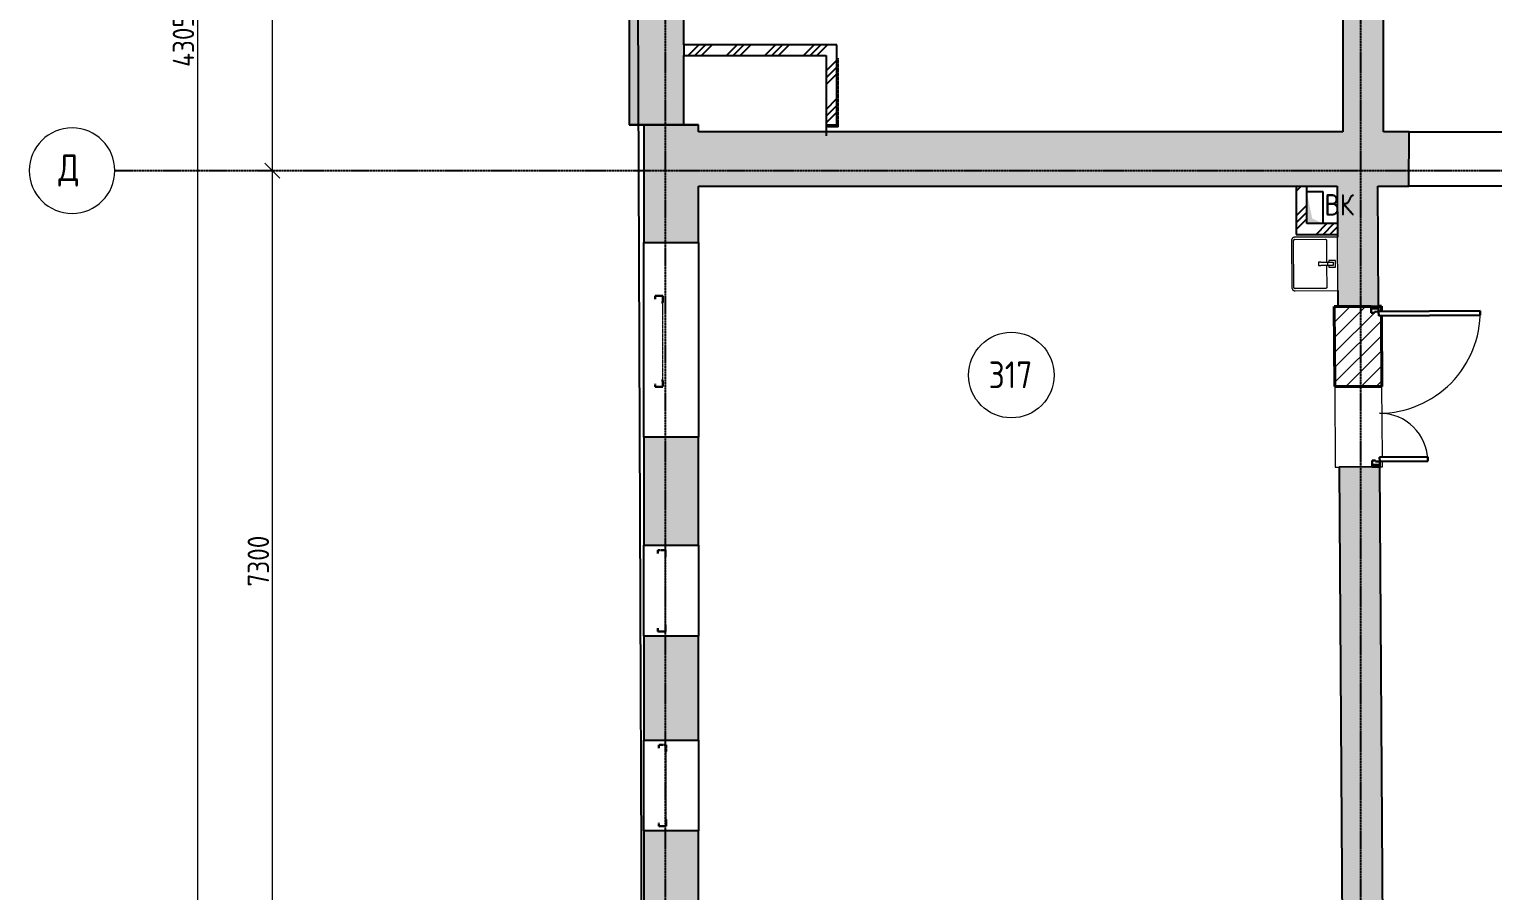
# Model space of a CAD drawing. Header units: millimetres. Extents: x -99936 to 523262, y -63190 to 327013.
# Drawn here: x 204091 to 217768, y 13976 to 22029 of the extents above; entities that cross this region are included whole.
import ezdxf

# ---------------------------------------------------------------- set-up
doc = ezdxf.new("R2010")
doc.units = ezdxf.units.MM
for name, pattern in [('ADSK_Линия сетки', [25, 20, -2.5, 0, -2.5]), ('ADSK_Сверху', [4.5, 3, -1.5]), ('ADSK_Снесено', [4.5, 3, -1.5])]:
    doc.linetypes.add(name, pattern=pattern)
for name, color, linetype, lineweight, true_color in [('_ Окна', 5, 'Continuous', 30, 0x0000ff), ('Линии', 7, 'Continuous', 9, 0x00a600), ('Стены внутренние', 5, 'Continuous', 18, 0x0000ff), ('Стены наружные', 1, 'ADSK_Снесено', 18, 0xff0000)]:
    doc.layers.add(name, color=color, linetype=linetype, lineweight=lineweight, true_color=true_color)
for name, color, linetype, lineweight in [('Аннотация', 7, 'Continuous', 9), ('Двери', 251, 'Continuous', 18), ('Марки помещений', 7, 'Continuous', 20), ('Окна', 251, 'Continuous', 18), ('Оси', 7, 'Continuous', 9), ('Сантехника', 251, 'Continuous', 18), ('Стены', 7, 'Continuous', 18), ('Стены разрез', 7, 'Continuous', 40), ('Узлы', 7, 'Continuous', 18)]:
    doc.layers.add(name, color=color, linetype=linetype, lineweight=lineweight)
doc.styles.add('GOST Common_1', font='GOST Common_0.ttf', dxfattribs={"width": 0.9, "height": 200})
doc.styles.add('GOST Common_2', font='GOST Common_0.ttf', dxfattribs={"width": 0.9, "height": 250})
doc.styles.add('ISOCPEUR', font='isocpeur.ttf', dxfattribs={"height": 250})
doc.dimstyles.new('ADSK_Основной_2_5_мм', dxfattribs={"dimscale": 304.8, "dimtxt": 251.428749, "dimasz": 0.463911, "dimexe": 0.492126, "dimexo": 0.492126, "dimgap": 0.098425, "dimtad": 1, "dimdec": 1, "dimrnd": 0.1, "dimdsep": 46, "dimtxsty": 'GOST Common_1', "dimblk1": 'OBLIQUE', "dimblk2": 'OBLIQUE', "dimsah": 1, "dimcen": 0.09, "dimdle": 0.492126, "dimazin": 2, "dimtfac": 1, "dimtdec": 4, "dimtix": 1, "dimtmove": 0, "dimatfit": 3, "dimfxl": 1, "dimtvp": 1, "dimtfill": 1, "dimtolj": 1, "dimtzin": 0, "dimlwd": 20, "dimlwe": 20, "dimarcsym": 2})
pattern_1 = [(45, (215977.25, 150), (-179.605, 179.605), []), (45, (216040.75, 150), (0, 359.2102), []), (45, (215913.75, 150), (0, 359.2102), [])]

# ---------------------------------------------------------------- blocks, each defined once
blk = doc.blocks.new('Витраж-тент со смещением вовне - 60мм 30 сдвиг-1466964-03 План 3-го этажа')
at = {"layer": '_ Окна', "color": 161, "linetype": 'ADSK_Сверху', "true_color": 0xaaaaff}
for p, q in [((-379, 25), (-379, -45)), ((-379, 25), (-349, 25)), ((-379, -45), (-379, 25)), ((379, 25), (349, 25)), ((379, -45), (379, 25)), ((379, -45), (379, 25)), ((-319, -45), (-379, -45)), ((-319, -35), (-319, -45)), ((319, -35), (319, -45)), ((319, -45), (379, -45))]:
    blk.add_line(p, q, dxfattribs=at)
at = {"layer": 'Окна', "color": 161, "linetype": 'ADSK_Сверху', "true_color": 0xaaaaff}
blk.add_line((-319, -45), (319, -45), dxfattribs=at)
blk = doc.blocks.new('Витраж-тент со смещением вовне - 60мм 30 сдвиг-1466951-03 План 3-го этажа')
at = {"layer": '_ Окна', "color": 161, "linetype": 'ADSK_Сверху', "true_color": 0xaaaaff}
for p, q in [((-425, 25), (-425, -45)), ((-425, 25), (-395, 25)), ((-425, -45), (-425, 25)), ((425, 25), (395, 25)), ((425, -45), (425, 25)), ((425, -45), (425, 25)), ((-365, -45), (-425, -45)), ((-365, -35), (-365, -45)), ((365, -35), (365, -45)), ((365, -45), (425, -45))]:
    blk.add_line(p, q, dxfattribs=at)
at = {"layer": 'Окна', "color": 161, "linetype": 'ADSK_Сверху', "true_color": 0xaaaaff}
blk.add_line((-365, -45), (365, -45), dxfattribs=at)
blk = doc.blocks.new('Новые проёмы 3 этаж - Новые проёмы 3 этаж-1676495-03 План 3-го этажа')
at = {"layer": 'Стены'}
h = blk.add_hatch(dxfattribs=at)
h.set_pattern_fill('FP_4', color=256, style=0, pattern_type=2)
h.set_pattern_definition([(45, (0, 0), (-70.7107, 70.7107), [])])
h.paths.add_polyline_path([(725, 19239), (753, 19239), (753, 19289), (725, 19289), (725, 19268)])
h.paths.add_polyline_path([(314, 18538), (756, 18540), (753, 19199), (725, 19199), (725, 19239), (685, 19239), (685, 19229), (655, 19228), (655, 19288), (310, 19286), (311, 19048)])
for p, q in [((314, 18538), (318, 17786)), ((760, 17879), (756, 18540)), ((318, 17786), (355, 17786)), ((735, 17789), (760, 17789)), ((760, 17789), (760, 17839))]:
    blk.add_line(p, q, dxfattribs=at)
at = {"layer": 'Стены разрез'}
for p, q in [((655, 19288), (310, 19286)), ((310, 19286), (314, 18538)), ((753, 19289), (725, 19289)), ((753, 19239), (753, 19289)), ((756, 18540), (753, 19199)), ((314, 18538), (756, 18540))]:
    blk.add_line(p, q, dxfattribs=at)
blk = doc.blocks.new('AC_Дверь_Двупольная - Д-28п 1500х2200h-2039725-03 План 3-го этажа')
at = {"layer": 'Двери', "lineweight": 30}
for p, q in [((-700, 1140), (-660, 1140)), ((-700, 190), (-700, 1140)), ((-660, 1140), (-660, 190)), ((700, 640), (660, 640)), ((660, 640), (660, 190)), ((700, 190), (700, 640)), ((-750, 190), (-730, 190)), ((-750, 120), (-750, 190)), ((-730, 190), (-700, 190)), ((-730, 120), (-730, 190)), ((-730, 190), (-730, 120)), ((-660, 190), (-700, 190)), ((-700, 190), (-700, 150)), ((-700, 150), (-690, 150)), ((-690, 150), (-690, 120)), ((660, 190), (700, 190)), ((700, 150), (690, 150)), ((690, 150), (690, 120)), ((730, 190), (700, 190)), ((700, 190), (700, 150)), ((730, 120), (730, 190)), ((750, 190), (730, 190)), ((730, 190), (730, 120)), ((750, 120), (750, 190)), ((-730, 120), (-750, 120)), ((-690, 120), (-730, 120)), ((690, 120), (730, 120)), ((730, 120), (750, 120))]:
    blk.add_line(p, q, dxfattribs=at)
at = {"layer": 'Двери'}
for centre, radius, start, end in [((-700, 190), 950, 360, 90), ((700, 190), 450, 90, 180)]:
    blk.add_arc(centre, radius, start, end, dxfattribs=at)
blk = doc.blocks.new('Parametric_Porcelain_bathroom_sink_20774 - 500х430мм-V216-03 План 3-го этажа')
at = {"layer": 'Сантехника'}
for p, q in [((345, 570), (-95, 570)), ((-95, 550), (345, 550)), ((-125, 540), (-125, 140)), ((-105, 253), (-105, 540)), ((355, 540), (355, 253)), ((375, 140), (375, 540)), ((140, 319), (110, 319)), ((110, 319), (110, 296)), ((140, 319), (110, 319)), ((110, 236), (110, 296)), ((140, 296), (140, 319)), ((140, 296), (140, 236)), ((-125, 140), (-120, 140)), ((-120, 140), (-115, 140)), ((-115, 140), (365, 140)), ((110, 243), (-95, 243)), ((93, 221), (93, 162)), ((110, 223), (95, 223)), ((95, 160), (155, 160)), ((110, 201), (110, 236)), ((140, 236), (110, 236)), ((110, 181), (110, 201)), ((140, 181), (110, 181)), ((345, 243), (140, 243)), ((140, 236), (140, 201)), ((155, 223), (140, 223)), ((140, 201), (140, 181)), ((156, 162), (156, 221)), ((365, 140), (370, 140)), ((370, 140), (375, 140))]:
    blk.add_line(p, q, dxfattribs=at)
at = {"layer": 'Сантехника', "flags": 128}
for points in [[(-95, 570), (-96, 570), (-97, 570), (-99, 570), (-100, 570), (-101, 569), (-102, 569), (-103, 569), (-104, 568), (-106, 568), (-107, 568), (-108, 567), (-109, 567), (-110, 566), (-111, 565), (-112, 565), (-113, 564), (-114, 563), (-115, 563), (-116, 562), (-117, 561), (-117, 560), (-118, 559), (-119, 558), (-120, 557), (-120, 556), (-121, 555), (-121, 554), (-122, 553), (-123, 552), (-123, 551), (-123, 550), (-124, 549), (-124, 547), (-124, 546), (-125, 545), (-125, 544), (-125, 543), (-125, 542), (-125, 540), (-125, 540)], [(-105, 540), (-105, 540), (-105, 541), (-105, 541), (-105, 542), (-105, 542), (-105, 542), (-105, 543), (-104, 543), (-104, 544), (-104, 544), (-104, 544), (-104, 545), (-104, 545), (-103, 545), (-103, 546), (-103, 546), (-103, 546), (-103, 547), (-102, 547), (-102, 547), (-102, 547), (-101, 548), (-101, 548), (-101, 548), (-100, 548), (-100, 549), (-100, 549), (-99, 549), (-99, 549), (-99, 549), (-98, 549), (-98, 550), (-97, 550), (-97, 550), (-97, 550), (-96, 550), (-96, 550), (-96, 550), (-95, 550), (-95, 550)], [(-101, 548), (-101, 548), (-102, 548), (-102, 547), (-102, 547), (-102, 547)], [(-95, 550), (-95, 550), (-96, 550), (-96, 550), (-97, 550)], [(375, 540), (375, 541), (375, 542), (375, 544), (375, 545), (374, 546), (374, 547), (374, 548), (373, 549), (373, 551), (373, 552), (372, 553), (372, 554), (371, 555), (370, 556), (370, 557), (369, 558), (368, 559), (368, 560), (367, 561), (366, 562), (365, 562), (364, 563), (363, 564), (362, 565), (361, 565), (360, 566), (359, 566), (358, 567), (357, 568), (356, 568), (355, 568), (354, 569), (352, 569), (351, 569), (350, 570), (349, 570), (348, 570), (347, 570), (345, 570), (345, 570)], [(346, 550), (346, 550), (346, 550), (345, 550), (345, 550)], [(345, 550), (345, 550), (346, 550), (346, 550), (347, 550), (347, 550), (347, 550), (348, 550), (348, 549), (349, 549), (349, 549), (349, 549), (350, 549), (350, 549), (350, 548), (351, 548), (351, 548), (351, 548), (352, 548), (352, 547), (352, 547), (352, 547), (353, 546), (353, 546), (353, 546), (353, 545), (354, 545), (354, 545), (354, 544), (354, 544), (354, 544), (354, 543), (355, 543), (355, 542), (355, 542), (355, 542), (355, 541), (355, 541), (355, 541), (355, 540), (355, 540)], [(353, 546), (353, 546), (353, 547), (352, 547), (352, 547), (352, 547)], [(-105, 541), (-105, 541), (-105, 541), (-105, 540), (-105, 540)], [(355, 540), (355, 540), (355, 541), (355, 541), (355, 542)], [(-105, 253), (-105, 253), (-105, 252), (-105, 252), (-105, 252)], [(-95, 243), (-95, 243), (-96, 243), (-96, 243), (-97, 243), (-97, 243), (-97, 243), (-98, 244), (-98, 244), (-99, 244), (-99, 244), (-99, 244), (-100, 244), (-100, 244), (-100, 245), (-101, 245), (-101, 245), (-101, 245), (-102, 246), (-102, 246), (-102, 246), (-102, 246), (-103, 247), (-103, 247), (-103, 247), (-103, 248), (-104, 248), (-104, 248), (-104, 249), (-104, 249), (-104, 250), (-104, 250), (-105, 250), (-105, 251), (-105, 251), (-105, 251), (-105, 252), (-105, 252), (-105, 253), (-105, 253), (-105, 253)], [(-103, 247), (-103, 247), (-103, 247), (-102, 246), (-102, 246), (-102, 246)], [(-96, 243), (-96, 243), (-96, 243), (-95, 243), (-95, 243)], [(355, 253), (355, 253), (355, 252), (355, 252), (355, 252), (355, 251), (355, 251), (355, 250), (354, 250), (354, 250), (354, 249), (354, 249), (354, 249), (354, 248), (353, 248), (353, 248), (353, 247), (353, 247), (353, 247), (352, 246), (352, 246), (352, 246), (351, 245), (351, 245), (351, 245), (350, 245), (350, 245), (350, 244), (349, 244), (349, 244), (349, 244), (348, 244), (348, 244), (347, 243), (347, 243), (347, 243), (346, 243), (346, 243), (346, 243), (345, 243), (345, 243)], [(345, 243), (345, 243), (346, 243), (346, 243), (347, 243)], [(351, 245), (351, 245), (352, 246), (352, 246), (352, 246), (352, 246)], [(355, 252), (355, 252), (355, 253), (355, 253), (355, 253)]]:
    blk.add_lwpolyline(points, dxfattribs=at)
at = {"layer": 'Сантехника'}
for centre, radius, start, end in [((95, 221), 1.87, 120, 150), ((95, 221), 1.87, 90, 180), ((95, 221), 1.87, 120, 150), ((95, 221), 1.87, 120, 150), ((95, 162), 1.49, 180, 270), ((155, 221), 1.87, 0, 90), ((155, 162), 1.49, 270, 360), ((155, 221), 1.87, 30, 60), ((155, 221), 1.87, 30, 60), ((155, 221), 1.87, 30, 60)]:
    blk.add_arc(centre, radius, start, end, dxfattribs=at)
blk = doc.blocks.new('Ось сетки - Круг_Ø8 мм-6577-03 План 3-го этажа')
at = {"layer": 'Оси', "lineweight": 20}
for start, end in [(360, 180), (180, 360)]:
    blk.add_arc((0, 0), 4, start, end, dxfattribs=at)
blk = doc.blocks.new('ADSK_Марка_Помещение_ОдноЗначение - Номер-247393-03 План 3-го этажа')
at = {"layer": 'Марки помещений'}
blk.add_circle((0, 0), 4, dxfattribs=at)
blk = doc.blocks.new('_Oblique')
at = {"color": 0, "linetype": 'ByBlock', "lineweight": -2}
blk.add_line((-0.5, -0.5), (0.5, 0.5), dxfattribs=at)
blk = doc.blocks.new('*D1602')
at = {"color": 0, "lineweight": 20, "transparency": 16777216}
for p, q in [((206362, 37157), (206362, 20557)), ((206312, 37007), (206212, 37007)), ((206312, 20707), (206212, 20707))]:
    blk.add_line(p, q, dxfattribs=at)
at = {"layer": 'Defpoints', "color": 0, "transparency": 16777216}
for p in [(206462, 37007), (206362, 20707), (206462, 20707)]:
    blk.add_point(p, dxfattribs=at)
at = {"color": 0, "lineweight": 20, "transparency": 16777216, "xscale": 141.4, "yscale": 141.4, "zscale": 141.4}
for p, rotation in [((206362, 37007), 90), ((206362, 20707), 270)]:
    blk.add_blockref('_Oblique', p, dxfattribs=dict(at, rotation=rotation))
at = {"color": 0, "lineweight": 25, "transparency": 16777216, "insert": (206232, 28857), "char_height": 200, "width": 889.8, "attachment_point": 5, "rotation": 90, "style": 'GOST Common_1', "bg_fill": 3, "box_fill_scale": 1.1, "bg_fill_color": 256, "bg_fill_true_color": 13158600, "bg_fill_transparency": 0}
blk.add_mtext('\\A1;16300', dxfattribs=at)
blk = doc.blocks.new('*D1603')
at = {"color": 0, "lineweight": 20, "transparency": 16777216}
for p, q in [((206362, 20857), (206362, 13257)), ((206312, 20707), (206212, 20707)), ((206312, 13407), (206212, 13407))]:
    blk.add_line(p, q, dxfattribs=at)
at = {"layer": 'Defpoints', "color": 0, "transparency": 16777216}
for p in [(206462, 20707), (206362, 13407), (206462, 13407)]:
    blk.add_point(p, dxfattribs=at)
at = {"color": 0, "lineweight": 20, "transparency": 16777216, "xscale": 141.4, "yscale": 141.4, "zscale": 141.4}
for p, rotation in [((206362, 20707), 90), ((206362, 13407), 270)]:
    blk.add_blockref('_Oblique', p, dxfattribs=dict(at, rotation=rotation))
at = {"color": 0, "lineweight": 25, "transparency": 16777216, "insert": (206232, 17057), "char_height": 200, "width": 756.84, "attachment_point": 5, "rotation": 90, "style": 'GOST Common_1', "bg_fill": 3, "box_fill_scale": 1.1, "bg_fill_color": 256, "bg_fill_true_color": 13158600, "bg_fill_transparency": 0}
blk.add_mtext('\\A1;7300', dxfattribs=at)
blk = doc.blocks.new('*D1607')
at = {"color": 0, "lineweight": 20, "transparency": 16777216}
for p, q in [((205662, 43657), (205662, 307)), ((205612, 43507), (205512, 43507)), ((205612, 457), (205512, 457))]:
    blk.add_line(p, q, dxfattribs=at)
at = {"layer": 'Defpoints', "color": 0, "transparency": 16777216}
for p in [(205762, 43507), (205662, 457), (205762, 457)]:
    blk.add_point(p, dxfattribs=at)
at = {"color": 0, "lineweight": 20, "transparency": 16777216, "xscale": 141.4, "yscale": 141.4, "zscale": 141.4}
for p, rotation in [((205662, 43507), 90), ((205662, 457), 270)]:
    blk.add_blockref('_Oblique', p, dxfattribs=dict(at, rotation=rotation))
at = {"color": 0, "lineweight": 25, "transparency": 16777216, "insert": (205532, 21982), "char_height": 200, "width": 971.62, "attachment_point": 5, "rotation": 90, "style": 'GOST Common_1', "bg_fill": 3, "box_fill_scale": 1.1, "bg_fill_color": 256, "bg_fill_true_color": 13158600, "bg_fill_transparency": 0}
blk.add_mtext('\\A1;43050', dxfattribs=at)

msp = doc.modelspace()

# ---------------------------------------------------------------- hatches: boundary and pattern name
at = {"layer": 'Стены внутренние', "lineweight": 25, "true_color": 0x636466}
h = msp.add_hatch(color=251, dxfattribs=at)
h.paths.add_polyline_path([(216748.166, 21070.991), (216739.69, 26430.391), (216359.691, 26429.79), (216368.166, 21070.991)])
h.paths.add_polyline_path([(216357.319, 27929.788), (216737.318, 27930.389), (216727.19, 34334.379), (216347.191, 34333.778), (216357.182, 28016.327)])
h.paths.add_polyline_path([(216344.819, 35833.776), (216724.818, 35834.537), (216723.004, 36981.598), (216342.997, 36985.796), (216344.817, 35834.537)])
h = msp.add_hatch(dxfattribs=at)
h.set_pattern_fill('FP_1', color=251, style=0, pattern_type=2)
h.set_pattern_definition(pattern_1)
h.paths.add_polyline_path([(211539.812, 21783.99), (211639.812, 21783.99), (211639.812, 21883.99), (210208.503, 21883.99), (210208.503, 21783.99), (211430.435, 21783.99)])
h = msp.add_hatch(dxfattribs=at)
h.set_pattern_fill('FP_1', color=251, style=0, pattern_type=2)
h.set_pattern_definition(pattern_1)
h.paths.add_polyline_path([(211639.812, 21136.711), (211639.812, 21783.99), (211539.812, 21783.99), (211539.812, 21136.711)])
msp.add_hatch(color=251, dxfattribs=at).paths.add_polyline_path([(216313.96, 20560.991), (216748.166, 20560.991), (216748.166, 21070.991), (210346.212, 21070.991), (210346.212, 20560.991), (215887.627, 20560.991)])
h = msp.add_hatch(color=251, dxfattribs=at)
h.paths.add_polyline_path([(216985.468, 20560.991), (216986.993, 21070.991), (216748.166, 21070.991), (216748.166, 20560.991), (216760.556, 20560.991)])
h.paths.add_polyline_path([(219281.049, 20560.991), (219410.753, 20560.991), (219410.753, 21070.991), (219030.958, 21070.991), (219029.434, 20560.991), (219094.335, 20560.991)])
h = msp.add_hatch(dxfattribs=at)
h.set_pattern_fill('FP_1', color=251, style=0, pattern_type=2)
h.set_pattern_definition(pattern_1)
h.paths.add_polyline_path([(215930.969, 20211.55), (216030.969, 20211.55), (216030.969, 20560.991), (215930.969, 20560.991), (215930.969, 20261.048)])
h = msp.add_hatch(color=251, dxfattribs=at)
h.paths.add_polyline_path([(216369.812, 12513.673), (216749.803, 12516.31), (216712.168, 17938.824), (216332.177, 17936.187), (216369.808, 12514.191)])
h.paths.add_polyline_path([(216321.767, 19436.151), (216701.758, 19438.788), (216693.969, 20560.991), (216313.96, 20560.991), (216320.792, 19576.626)])
h.paths.add_polyline_path([(216320.706, 19591.561), (216320.698, 19591.562), (216373.192, 19591.562)])
h = msp.add_hatch(dxfattribs=at)
h.set_pattern_fill('FP_1', color=251, style=0, pattern_type=2)
h.set_pattern_definition(pattern_1)
h.paths.add_polyline_path([(216212.346, 20111.55), (216317.08, 20111.55), (216316.386, 20211.55), (215930.969, 20211.55), (215930.969, 20111.55), (216179.593, 20111.55)])
at = {"layer": 'Стены наружные', "linetype": 'Continuous', "lineweight": 25, "true_color": 0x636466}
h = msp.add_hatch(color=251, dxfattribs=at)
h.paths.add_polyline_path([(209836.212, 21135.083), (210208.503, 21135.083), (210208.503, 22259.256), (209698.503, 22259.256), (209698.503, 21135.083)])
h.paths.add_polyline_path([(210029.226, 24029.256), (210208.503, 24029.256), (210208.503, 26191.186), (209698.503, 26191.186), (209698.503, 24029.256)])
h.paths.add_polyline_path([(210208.503, 27961.186), (210208.503, 30218.982), (209698.503, 30218.982), (209698.503, 27961.186), (210043.368, 27961.186)])
h.paths.add_polyline_path([(210029.226, 31988.982), (210208.503, 31988.982), (210208.503, 34264.951), (209698.503, 34264.951), (209698.503, 31988.982)])
h.paths.add_polyline_path([(209698.503, 36034.951), (210208.503, 36034.951), (210208.503, 43368.869), (209698.503, 43368.869), (209698.503, 39633.309)])
h = msp.add_hatch(color=251, dxfattribs=at)
h.paths.add_polyline_path([(210155.496, 9189.252), (210346.212, 9189.252), (210346.212, 9825.394), (209836.212, 9825.394), (209836.212, 9189.252)])
h.paths.add_polyline_path([(209836.212, 11645.394), (210346.212, 11645.394), (210346.212, 12655.292), (209836.212, 12655.292), (209836.212, 12386.495)])
h.paths.add_polyline_path([(209836.212, 13505.292), (210346.212, 13505.292), (210346.212, 14534.092), (209836.212, 14534.092)])
h.paths.add_polyline_path([(210155.496, 15384.092), (210346.212, 15384.092), (210346.212, 16354.434), (209836.212, 16354.434), (209836.212, 15384.092)])
h.paths.add_polyline_path([(209836.212, 17204.434), (210346.212, 17204.434), (210346.212, 18215.193), (209836.212, 18215.193)])
h.paths.add_polyline_path([(209836.212, 20035.193), (210346.212, 20035.193), (210346.212, 21135.083), (209836.212, 21135.083)])
at = {"layer": 'Узлы', "lineweight": 25, "true_color": 0x636466}
msp.add_hatch(color=251, dxfattribs=at).paths.add_polyline_path([(216180.969, 20211.55), (216080.467, 20261.048), (216030.969, 20511.55), (216030.969, 20211.55), (216179.593, 20211.55)])

# ---------------------------------------------------------------- linework, layer by layer
at = {"linetype": 'ADSK_Линия сетки', "lineweight": 25}
for p, q in [((210037.165, -2825.794), (210037.165, 44571.852)), ((216537.165, -2825.794), (216537.165, 44571.852))]:
    msp.add_line(p, q, dxfattribs=at)
at = {"color": 251, "lineweight": 25, "true_color": 0x636466}
msp.add_lwpolyline([(216267.753, 8679.252), (209836.212, 8679.252), (209698.503, 43878.869), (219920.753, 43878.869), (219920.753, 21068.632), (219307.349, 21068.632), (219358.888, 13231.218)], dxfattribs=at)
at = {"layer": 'Линии', "color": 251, "lineweight": 25, "true_color": 0x636466}
for p, q in [((211539.812, 21783.99), (211539.812, 21031.924)), ((209698.503, 21135.083), (210346.212, 21135.083)), ((216030.969, 20511.55), (216180.969, 20511.55)), ((216030.969, 20211.55), (216030.969, 20511.55)), ((216180.969, 20511.55), (216180.969, 20211.55)), ((216180.969, 20211.55), (216030.969, 20211.55))]:
    msp.add_line(p, q, dxfattribs=at)
at = {"layer": 'Стены внутренние', "color": 251, "lineweight": 25, "true_color": 0x636466}
for p, q in [((216359.691, 26429.79), (216368.166, 21070.991)), ((216748.166, 21070.991), (216739.69, 26430.391)), ((211639.812, 21883.99), (210208.503, 21883.99)), ((210208.503, 21883.99), (210208.503, 21783.99)), ((211639.812, 21136.711), (211639.812, 21883.99)), ((210208.503, 21783.99), (211539.812, 21783.99)), ((211539.812, 21783.99), (211539.812, 21136.711)), ((216368.166, 21070.991), (210346.212, 21070.991)), ((211539.812, 21136.711), (211639.812, 21136.711)), ((216986.993, 21070.991), (216748.166, 21070.991)), ((216985.468, 20560.991), (216986.993, 21070.991)), ((216986.993, 21070.991), (219030.958, 21070.991)), ((210346.212, 20560.991), (216313.96, 20560.991)), ((215930.969, 20560.991), (215930.969, 20111.55)), ((216030.969, 20211.55), (216030.969, 20560.991)), ((216313.96, 20560.991), (216317.254, 20086.38)), ((216701.758, 19438.788), (216693.969, 20560.991)), ((216693.969, 20560.991), (216985.468, 20560.991)), ((218881.049, 20560.991), (216985.468, 20560.991)), ((215930.969, 20111.55), (216317.08, 20111.55)), ((216316.386, 20211.55), (216030.969, 20211.55)), ((216320.722, 19586.733), (216321.767, 19436.151)), ((216321.767, 19436.151), (216631.76, 19438.302)), ((216642.17, 17938.339), (216332.177, 17936.187)), ((216332.177, 17936.187), (216366.726, 12958.319)), ((216749.803, 12516.31), (216712.168, 17938.824))]:
    msp.add_line(p, q, dxfattribs=at)
at = {"layer": 'Стены внутренние', "color": 251, "linetype": 'ADSK_Сверху', "lineweight": 25, "true_color": 0x636466}
for p, q in [((211539.812, 21760.627), (211539.812, 21118.131)), ((211651.812, 21117.481), (211651.812, 21760.627)), ((211651.812, 21117.481), (211539.812, 21118.131))]:
    msp.add_line(p, q, dxfattribs=at)
at = {"layer": 'Стены наружные', "color": 251, "linetype": 'Continuous', "lineweight": 25, "true_color": 0x636466}
for p, q in [((209698.503, 22259.256), (209698.503, 21135.083)), ((210208.503, 21883.99), (210208.503, 22259.256)), ((210208.503, 21135.083), (210208.503, 21783.99)), ((210346.212, 21135.083), (209698.503, 21135.083)), ((209836.212, 21135.083), (209836.212, 20035.193)), ((210346.212, 21070.991), (210346.212, 21135.083)), ((210346.212, 20035.193), (210346.212, 20560.991)), ((209836.212, 20035.193), (210346.212, 20035.193)), ((209836.212, 18215.193), (209836.212, 20035.193)), ((210346.212, 20035.193), (210346.212, 18215.193)), ((209836.212, 18215.193), (209836.212, 17204.434)), ((210346.212, 18215.193), (209836.212, 18215.193)), ((210346.212, 17204.434), (210346.212, 18215.193)), ((209836.212, 17204.434), (210346.212, 17204.434)), ((209836.212, 16354.434), (209836.212, 17204.434)), ((210346.212, 17204.434), (210346.212, 16354.434)), ((209836.212, 16354.434), (209836.212, 15384.092)), ((210346.212, 16354.434), (209836.212, 16354.434)), ((210346.212, 15384.092), (210346.212, 16354.434)), ((209836.212, 15384.092), (210346.212, 15384.092)), ((209836.212, 14534.092), (209836.212, 15384.092)), ((210346.212, 15384.092), (210346.212, 14534.092)), ((209836.212, 14534.092), (209836.212, 13505.292)), ((210346.212, 14534.092), (209836.212, 14534.092)), ((210346.212, 13505.292), (210346.212, 14534.092))]:
    msp.add_line(p, q, dxfattribs=at)

# ---------------------------------------------------------------- block references
at = {"lineweight": 25, "xscale": 99.99999999999993, "yscale": 99.99999999999993, "zscale": 99.99999999999993, "rotation": 269.9999999999994}
msp.add_blockref('Ось сетки - Круг_Ø8 мм-6577-03 План 3-го этажа', (204491.03, 20706.788), dxfattribs=at)
at = {"layer": '_ Окна', "color": 251, "linetype": 'ADSK_Сверху', "lineweight": 25, "true_color": 0x636466}
for name, p, rotation in [('Витраж-тент со смещением вовне - 60мм 30 сдвиг-1466951-03 План 3-го этажа', (209966.079, 19110.193), 89.99999999999994), ('Витраж-тент со смещением вовне - 60мм 30 сдвиг-1466964-03 План 3-го этажа', (209991.911, 16779.434), 89.99999999999993), ('Витраж-тент со смещением вовне - 60мм 30 сдвиг-1466964-03 План 3-го этажа', (209998.845, 14959.092), 89.99999999999993)]:
    msp.add_blockref(name, p, dxfattribs=dict(at, rotation=rotation))
at = {"layer": 'Двери', "color": 251, "lineweight": 25, "true_color": 0x636466, "rotation": 270.3976477562669}
msp.add_blockref('AC_Дверь_Двупольная - Д-28п 1500х2200h-2039725-03 План 3-го этажа', (216516.968, 18687.488), dxfattribs=at)
at = {"layer": 'Марки помещений', "color": 251, "lineweight": 25, "true_color": 0x636466, "xscale": 99.99999999999993, "yscale": 99.99999999999993, "zscale": 99.99999999999993}
msp.add_blockref('ADSK_Марка_Помещение_ОдноЗначение - Номер-247393-03 План 3-го этажа', (213269.572, 18795.883), dxfattribs=at)
at = {"layer": 'Сантехника', "color": 251, "lineweight": 25, "true_color": 0x636466, "rotation": 90.3976477562669}
msp.add_blockref('Parametric_Porcelain_bathroom_sink_20774 - 500х430мм-V216-03 План 3-го этажа', (216459.852, 19712.531), dxfattribs=at)
at = {"layer": 'Стены', "color": 251, "lineweight": 25, "true_color": 0x636466}
msp.add_blockref('Новые проёмы 3 этаж - Новые проёмы 3 этаж-1676495-03 План 3-го этажа', (215977.254, 150), dxfattribs=at)

# ---------------------------------------------------------------- texts
at = {"lineweight": 25, "insert": (204362.857, 20859.375), "char_height": 250, "width": 346.329, "attachment_point": 1, "style": 'ISOCPEUR'}
msp.add_mtext('\\fGOST Common|b0|i0|c204|p34|;\\W.9;Д', dxfattribs=at)
at = {"layer": 'Аннотация', "color": 251, "lineweight": 25, "true_color": 0x636466, "insert": (216195.904, 20487.647), "char_height": 200, "width": 360.75937, "attachment_point": 1, "style": 'GOST Common_1'}
msp.add_mtext('ВК', dxfattribs=at)
at = {"layer": 'Марки помещений', "color": 251, "lineweight": 25, "true_color": 0x636466, "insert": (213057.164, 18923.608), "char_height": 250, "width": 526.70869, "attachment_point": 1, "style": 'GOST Common_2'}
msp.add_mtext('317', dxfattribs=at)

# ---------------------------------------------------------------- dimensions: what is measured, and where the dimension line sits
at = {"lineweight": 25}
for base, p1, p2, override, picture, middle in [((205662.045, 456.788), (205762.03, 43506.788), (205762.03, 456.788), {"dimpost": '<>', "dimfxl": 43050}, '*D1607', (205532.045, 21981.788)), ((206362.045, 20706.788), (206462.03, 37006.788), (206462.03, 20706.788), {"dimpost": '<>', "dimfxl": 16300}, '*D1602', (206232.045, 28856.788))]:
    dim = msp.add_linear_dim(base=base, p1=p1, p2=p2, angle=90, dimstyle='ADSK_Основной_2_5_мм', override=override, dxfattribs=at)
    dim.commit()
    dim.dimension.update_dxf_attribs({"geometry": picture, "text_midpoint": middle})

# ---------------------------------------------------------------- next in the draw order: dimensions: what is measured, and where the dimension line sits
dim = msp.add_linear_dim(base=(206362.045, 13406.788), p1=(206462.03, 20706.788), p2=(206462.03, 13406.788), angle=90, dimstyle='ADSK_Основной_2_5_мм', override={"dimpost": '<>', "dimfxl": 7300}, dxfattribs=at)
dim.commit()
dim.dimension.update_dxf_attribs({"geometry": '*D1603', "text_midpoint": (206232.045, 17056.788)})

# ---------------------------------------------------------------- next in the draw order: linework, layer by layer
at = {"linetype": 'ADSK_Линия сетки', "lineweight": 25}
msp.add_line((204891.03, 20706.788), (273118.973, 20706.788), dxfattribs=at)

doc.saveas('drawing.dxf')
